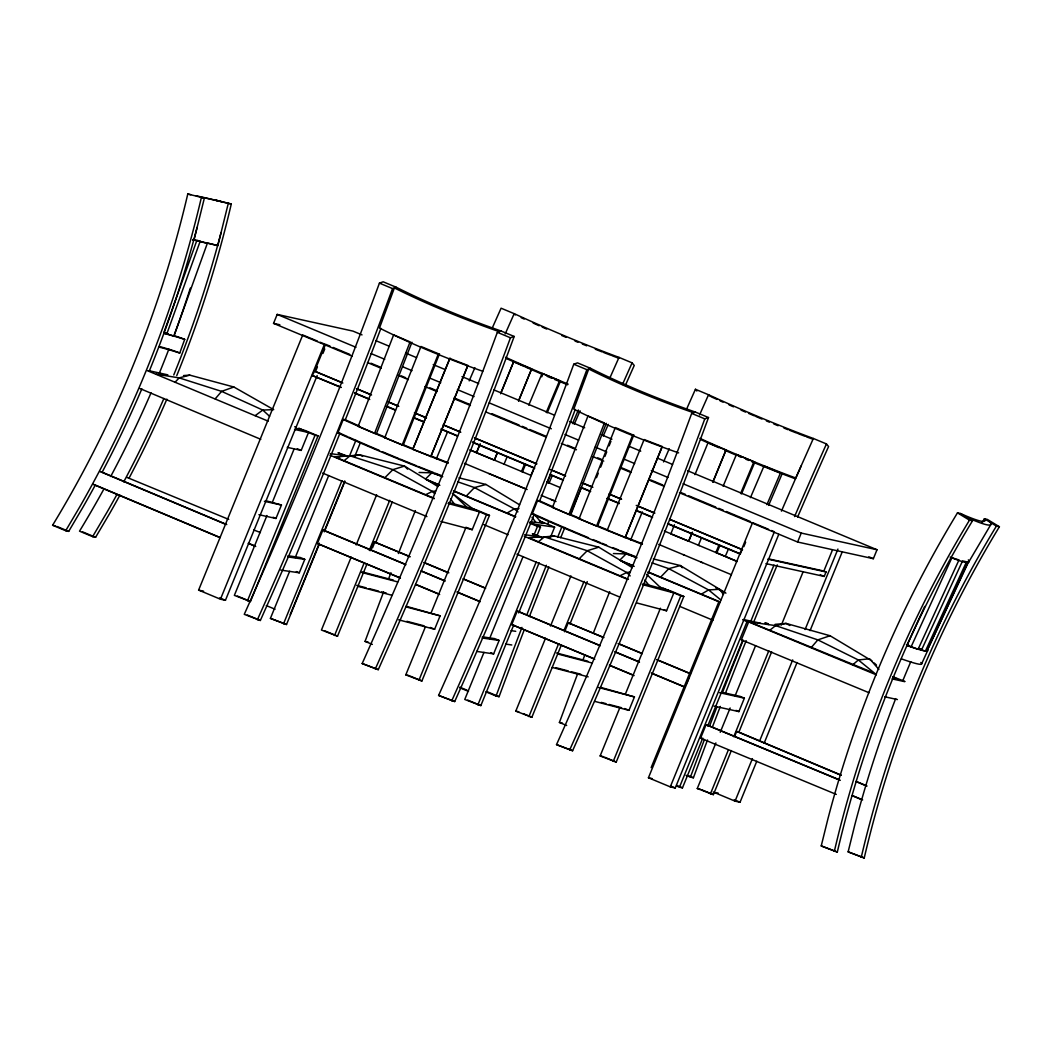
<?xml version="1.0" encoding="UTF-8"?>
<svg xmlns="http://www.w3.org/2000/svg" width="1052" height="1052" viewBox="0 0 1052 1052"><rect width="100%" height="100%" fill="white"/><g stroke="black" fill="none" stroke-linecap="round" stroke-linejoin="round"><path stroke-width="1.5" d="M192.95 239.922A178.998 0.986 13.9 0 1 217.843 245.603L228.297 203.338L231.282 203.996A1125.035 1099.708 -77.6 0 1 176.749 375.617M960.476 513.521L972.482 520.832A1111.03 1086.032 -77.6 0 0 837.313 852.054L821.231 845.926L827.95 818.732A1125.035 1099.708 -77.6 0 1 957.478 512.863L960.476 513.521A178.998 11.98 30.5 0 0 984.396 518.781L987.381 519.438L999.4 526.75A1111.03 1086.032 -77.6 0 0 864.231 857.972L848.136 851.857L854.868 824.663A1125.39 1100.063 -77.6 0 1 895.673 698.633M163.718 333.076L196.842 240.435L192.845 239.567M166.795 333.931L200.143 241.355L207.257 243.551L173.909 336.127L163.994 332.892M158.918 347.094A178.998 5.05 19.9 0 1 179.76 352.999L184.705 339.362L178.117 336.929A178.998 5.05 19.9 0 0 173.488 335.509M372.342 644.403L365.057 641.378L374.67 615.552A1125.035 233.754 -67.4 0 1 383.599 591.947M485.879 691.782L496.071 696.029L505.683 670.216A1125.035 233.754 -67.4 0 1 521.976 627.4M566.673 725.486L559.401 722.448L569.014 696.634A1125.035 233.754 -67.4 0 1 577.377 674.503M686.049 775.298L690.414 777.112L700.027 751.299A1125.035 233.754 -67.4 0 1 704.472 739.49M374.591 433.371L410.083 341.9L393.632 334.891L358.14 426.362L374.591 433.371L376.445 433.713L411.937 342.242M568.935 514.441L604.427 422.97L587.976 415.974L552.484 507.445L568.935 514.441L570.789 514.796L606.281 423.325M384.756 437.645L420.958 346.476L438.434 353.761L402.219 444.93L384.756 437.645L385.834 437.671M439.512 353.788L403.297 444.957L402.219 444.93M579.087 518.728L615.302 427.559L632.765 434.844L596.563 526.013L579.087 518.728L580.165 518.741M596.458 477.713L598.272 473.163M600.692 467.088L602.494 462.525M604.913 456.45L606.728 451.887M609.134 445.811L610.949 441.248M633.843 434.857L597.641 526.039L596.563 526.013M442.682 476.674A178.998 13.623 21.7 0 1 337.863 432.951L343.215 419.498L344.806 419.564A178.998 13.623 21.7 0 0 359.363 426.06M637.012 557.757A178.998 13.623 21.7 0 1 532.207 514.034L537.559 500.581L539.15 500.647A178.998 13.623 21.7 0 0 553.707 507.143M412.818 449.309L449.769 358.456L467.943 365.465L430.978 456.318L412.818 449.309L450.032 358.14M430.715 456.647L467.68 365.78M607.162 530.392L644.113 439.539L662.287 446.535L625.322 537.401L607.425 530.077M625.059 537.717L662.024 446.863M352.302 356.233L273.546 323.372L277.189 314.416L352.946 331.104L362.033 334.891M317.165 375.538L225.444 600.298L220.46 599.206L198.618 590.093L302.739 334.97L317.296 341.032M220.46 599.206L324.568 344.07L320.202 342.255M341.019 387.504L312.286 375.511L314.614 371.146L341.834 382.507M314.614 371.146L325.568 344.293L330.104 346.187M315.6 371.369L317.428 366.898M322.911 353.459L324.739 348.988M266.958 515.506L234.359 595.379L250.455 601.507L318.033 435.896L304.935 430.426L297.295 428.743L294.757 426.704M272.494 501.935L294.021 449.178M287.235 447.337L301.188 450.414L308.499 432.503L294.534 429.426M258.91 514.704L275.966 518.465L281.449 505.026L266.235 500.818M247.457 600.85L315.048 435.239L318.033 435.896M319.374 543.976L286.512 624.507L270.417 618.379L289.642 571.275M295.217 557.599L328.697 475.557M280.766 570.092L299.294 572.801L304.778 559.375L300.359 557.534L287.998 555.732M349.698 455.529L355.892 440.341M283.514 623.849L341.953 480.659M400.417 578.14L317.388 543.503L322.872 530.077L323.871 530.287L405.388 564.306M290.22 614.565L319.361 543.187M324.318 531.05L344.767 480.935M354.682 456.634L360.257 442.958M324.332 531.825L344.793 481.685M351.197 557.113L321.439 630.043L337.534 636.171L367.056 563.819M356.168 544.962L376.629 494.821M334.536 635.513L364.308 562.583M369.265 550.433L389.727 500.292M370.238 550.683L373.894 541.741L409.609 556.442M372.461 547.921L374.288 543.45M375.669 542.727L392.278 502.028M448.77 502.488L476.372 509.904L489.469 515.375L421.891 680.986L405.796 674.858L425.481 626.637M431.018 613.066L466.075 527.157M440.775 521.424L472.203 529.708L479.515 511.811L448.086 503.527M398.682 619.838L434.621 629.267L440.104 615.841L406.111 606.241M418.893 680.328L486.484 514.717L489.469 515.375M483.973 652.358L464.76 699.462L480.843 705.59L513.705 625.059M489.561 638.682L523.041 556.639M533.785 535.494L537.506 526.381L540.504 527.039L536.783 536.152M476.648 651.398L493.638 653.884L499.121 640.444L494.69 638.617L482.342 636.815M477.858 704.932L536.296 561.742M594.761 659.223L511.732 624.572L517.216 611.146L518.215 611.37L599.732 645.376M518.675 612.908L539.137 562.767M550.354 537.585L554.614 527.144L539.505 520.832M561.4 644.902L531.865 717.254L515.782 711.126L545.541 638.196M550.498 626.045L570.96 575.904M528.88 716.596L558.638 643.666M564.227 629.99L584.07 581.375M564.582 631.765L568.238 622.81L603.953 637.525M570.013 623.81L587.226 581.598M643.101 583.571L670.716 590.987L683.813 596.458L616.235 762.069L600.14 755.941L619.825 707.707M625.361 694.149L660.419 608.24M636.684 602.914L666.547 610.791L673.845 592.894L642.417 584.596M594.59 701.329L628.965 710.35L634.448 696.924L600.455 687.324M613.237 761.411L680.828 595.8L683.813 596.458M651.162 767.605L718.753 601.994L720.239 602.323L647.782 572.091M686.864 682.787L688.692 678.303M778.756 534.363L675.266 787.974L670.282 786.87L648.44 777.77L752.561 522.634L768.565 529.314M743.817 546.724L745.644 542.253M670.282 786.87L774.39 531.747L771.484 530.524M676.567 785.962L679.487 787.185L747.065 621.574L775.6 625.611L817.838 639.879L858.353 659.972L874.751 673.333L743.501 619.496L760.557 623.244M836.287 794.405L700.566 738.162L706.05 724.736L706.773 724.841L839.47 779.834M869.07 692.742L741.358 639.826L748.656 621.916L876.382 674.845M679.487 787.185L682.472 787.843L702.775 738.096M707.694 726.038L742.751 640.129L741.358 639.826M797.6 542.017L801.256 533.062L877.013 549.749L873.357 558.691L797.6 542.017L679.461 492.73M731.35 750.576L713.374 794.641L697.279 788.513L715.886 742.936M720.226 732.297L730.141 707.996M735.098 695.832L755.56 645.691M714.084 706.129L738.898 711.599L744.369 698.173L740.003 696.345L721.396 692.242M710.376 793.984L728.221 750.273M733.757 736.716L768.815 650.793M734.848 735.9L736.676 731.429L737.952 731.758L840.89 774.995M781.399 624.98L803.097 571.828M738.793 732.35L771.655 651.819M768.775 558.914L823.861 571.039L832.382 550.157M765.974 563.609L824.216 576.43L826.044 571.959L823.861 571.039M713.23 792.024L735.059 801.137L752.417 758.623M759.86 740.398L792.695 659.906M805.096 629.53L837.944 549.052M735.059 801.137L740.043 802.242L756.782 761.24M764.212 743.014L797.061 662.523M810.079 630.635L842.31 551.669M480.212 443.747L476.477 452.847L479.488 445.18M500.62 393.566L513.665 361.691L531.576 369.015L518.623 400.97M500.713 393.645L513.665 361.691M497.491 452.584L494.374 460.171L497.386 452.505M518.518 400.891L531.576 369.015M674.45 524.738L670.821 533.929L688.718 541.254L692.453 532.141M694.951 474.649L708.009 442.774L725.906 450.098L712.861 481.974M688.626 541.175L691.729 533.574M712.954 482.053L726.011 450.177M504.066 464.129L507.235 456.568M528.788 405.138L542.109 373.368L559.572 380.653L546.264 412.423M541.754 376.813L543.016 373.789M524.698 463.853L521.529 471.414L522.449 471.835L525.619 464.274M547.172 412.844L560.479 381.074M701.579 537.651L698.41 545.212L699.317 545.633M723.132 486.208L736.439 454.451L753.916 461.736L754.823 462.157L741.515 493.927M719.042 544.936L715.873 552.497L736.965 561.308M740.595 493.506L753.916 461.736M716.78 552.918L719.962 545.357M530.918 475.373L534.14 467.838M550.59 474.833L547.356 482.381L549.052 483.131L552.287 475.596M572.551 423.575L578.363 410.004M574.247 424.324L580.06 410.753M728.484 548.92L725.249 556.455L737.215 561.544M750.444 497.649L764.015 465.983L782.149 473.742L768.591 505.407M766.895 504.658L780.452 472.992L782.149 473.742M501.068 330.999L497.346 332.314A1111.03 230.848 -67.4 0 1 362.177 663.536L378.273 669.664L389.582 644.218A1125.035 233.754 -67.4 0 0 514.178 336.456L501.068 330.999A178.998 32.349 20.4 0 1 396.262 287.262L383.165 281.805L379.43 283.12A1111.03 230.848 -67.4 0 1 244.261 614.342L260.357 620.47L271.666 595.024A1125.39 233.82 -67.4 0 0 339.888 433.332M505.223 333.852L514.191 313.667A178.998 19.37 24 0 0 619.01 357.391L632.107 362.861L634.238 365.465A1111.03 230.848 -67.4 0 0 625.309 385.505M695.411 412.082L691.69 413.397A1111.03 230.848 -67.4 0 1 556.521 744.619L572.604 750.747L583.926 725.301A1125.035 233.754 -67.4 0 0 708.509 417.539L695.411 412.082A178.998 32.349 20.4 0 1 590.606 368.345L577.495 362.874L573.774 364.202A1111.03 230.848 -67.4 0 1 438.605 695.425L454.701 701.553L466.01 676.107A1125.39 233.82 -67.4 0 0 534.232 514.402M610.042 377.576L619.01 357.391M699.567 414.935L708.535 394.75A178.998 19.37 24 0 0 813.354 438.474L826.451 443.944L828.582 446.548A1111.03 230.848 -67.4 0 0 797.626 517.005M813.354 438.474L795.772 478.029A178.998 19.37 24 0 1 699.882 438.368M921.631 663.838L927.64 650.649M924.682 606.425L906.956 645.152L918.094 649.294L958.99 559.94L951.876 557.744L910.979 647.098M921.421 650.215L962.554 560.926L966.538 561.794L925.405 651.096L918.567 648.874M190.754 194.686L187.769 194.028A1111.03 1086.032 -77.6 0 1 52.6 525.25L65.697 530.708L79.899 506.643A1125.035 1099.708 -77.6 0 0 201.392 197.408L204.377 198.065A178.998 0.986 13.9 0 1 228.297 203.338M65.697 530.708L68.696 531.378L82.884 507.301A1125.39 1100.063 -77.6 0 0 95.311 485.025M103.938 488.956A1111.03 1086.032 -77.6 0 1 79.518 531.168L92.615 536.638L106.817 512.561A1125.39 1100.063 -77.6 0 0 116.943 494.479M92.615 536.638L95.6 537.296L109.802 513.231A1125.035 1099.708 -77.6 0 0 119.915 495.137M981.976 522.87L984.396 518.781L996.415 526.092L999.4 526.75M968.905 561.729L990.984 524.304M215.2 398.853L221.604 391.37L233.86 387.005L273.691 409.636L262.763 410.056L221.604 391.37L179.182 377.892L158.642 374.565M811.263 647.532L817.838 639.879L830.081 635.75L871.898 660.866M175.25 382.021L179.182 377.892L189.781 375.143L233.86 387.005M466.26 496.071L474.465 487.576L485.971 484.472L519.596 504.815M660.603 577.153L668.796 568.659L680.315 565.555L724.762 592.355M384.848 477.713L392.883 469.652L404.468 466.089L437.987 486.589M579.179 558.796L587.226 550.735L598.798 547.172L632.331 567.672M425.495 479.068L431.741 472.848L442.419 476.53M619.838 560.137L626.085 553.931L635.237 557.087M852.843 664.719L858.353 659.972L869.609 658.749L878.893 669.44M344.083 460.71L350.04 455.805L360.113 454.924L404.468 466.089L407.597 469.166M538.427 541.78L544.384 536.888L554.443 536.007L598.798 547.172M769.696 630.345L775.6 625.611L786.054 623.415L830.081 635.75M255.149 415.672L262.763 410.056L269.588 416.303M507.011 513.074L514.244 508.852L518.938 508.576M701.355 594.156L708.588 589.935L719.542 589.278L723.434 594.446M425.6 494.716L432.385 491.415L435.581 491.021M619.944 575.799L626.729 572.498L629.924 572.104M379.43 283.12L392.541 288.59L396.262 287.262M497.346 332.314L510.444 337.784L514.178 336.456M573.774 364.202L586.871 369.66L590.606 368.345M691.69 413.397L704.787 418.854L708.509 417.539M352.157 456.042L360.113 454.924L362.559 456.384M546.501 537.125L554.443 536.007M775.035 624.362L786.054 623.415L789.802 625.506M336.85 456.818L350.04 455.805L392.883 469.652L432.385 491.415L434.7 493.704M183.548 375.564L189.781 375.143M419.09 472.466L430.163 472.795M613.434 553.549L624.493 553.878M337.863 432.951L339.454 433.003A178.998 13.623 21.7 0 0 347.292 436.527M532.207 514.034L533.785 514.086A178.998 13.623 21.7 0 0 548.355 520.582M339.73 457.107L334.128 456.555L434.134 498.28M530.116 521.845L544.371 523.265L541.53 522.068M330.367 453.596L344.977 455.674L337.994 452.768L346.818 455.858M533.522 524.133L554.614 527.144M524.711 534.679L539.308 536.757M287.788 556.889L304.778 559.375M511.101 630.648L515.743 631.318M482.132 637.972L499.121 640.444M505.631 644.074L511.798 644.981M700.566 738.162L701.289 738.267M217.672 200.603L214.687 199.946L231.282 203.996M273.546 323.372L279.858 324.766M312.286 375.511L341.006 387.202M957.478 512.863L969.497 520.161L972.482 520.832M148.871 370.685L167.86 374.867M156.367 374.065L161.745 375.248M767.802 559.138L826.044 571.959M264.394 501.278L281.449 505.026M918.475 648.492L921.131 649.071M767.855 623.56L764.87 622.902L768.802 624.546M317.388 543.503L399.905 577.732M893.358 677.435L895.633 677.935M892.057 678.882L904.72 681.67M884.745 696.779L897.409 699.567M511.732 624.572L594.248 658.815M52.6 525.25L55.585 525.908M719.568 692.703L744.369 698.173M198.618 590.093L203.601 591.198M270.417 618.379L286.512 624.507M365.057 641.378L368.055 642.036M362.177 663.536L378.273 669.664M405.796 674.858L408.794 675.516M496.071 696.029L499.069 696.687A1111.03 230.848 -67.4 0 1 524.304 629.714M515.782 711.126L518.767 711.783M438.605 695.425L454.701 701.553M559.401 722.448L562.386 723.105M556.521 744.619L572.604 750.747M600.14 755.941L603.125 756.598M690.414 777.112L693.413 777.77A1111.03 230.848 -67.4 0 1 707.523 739.964M648.44 777.77L652.174 778.585M697.279 788.513L700.277 789.171M715.715 792.577L718.214 793.129M821.231 845.926L837.313 852.054M848.136 851.857L864.231 857.972M459.001 477.832L485.971 484.472M653.345 558.914L680.315 565.555L682.327 567.725M187.769 194.028L204.377 198.065L193.923 240.329A178.998 0.986 13.9 0 1 193.081 240.066M217.843 245.603L211.044 243.906A178.998 0.986 13.9 0 0 206.31 242.788M362.177 571.92L393.435 580.125M361.796 572.485L397.735 581.927M356.707 585.346L366.083 587.805M369.199 588.62L378.575 591.092M381.705 591.908L386.4 593.144M357.877 586.332L392.251 595.353M405.73 606.82L440.104 615.841M556.521 652.99L587.779 661.195M557.692 653.976L592.079 663.01M406.887 621.311L424.074 625.822M555.732 667.652L568.238 670.939M571.354 671.755L580.73 674.214M552.208 667.402L588.16 676.844M598.509 687.482L634.448 696.924M601.231 702.394L605.913 703.617M609.042 704.446L621.548 707.72M168.294 334.141L165.44 333.26A178.998 5.05 19.9 0 1 168.004 333.878M457.673 481.79L474.465 487.576L514.244 508.852L517.913 511.851M652.016 562.873L668.796 568.659L708.588 589.935L720.804 599.929M197.355 240.316L200.143 241.355M174.487 351.052L179.76 352.999M476.372 452.768L494.282 460.092M298.926 428.519L315.048 435.239M298.834 428.217L303.344 430.084M127.003 477.437L228.744 519.412M253.663 529.932L260.409 532.536M706.05 724.736L840.259 780.36M248.903 543.463L254.939 545.962M248.18 543.358L255.728 546.488M296.348 571.578L299.294 572.801M490.692 652.661L493.638 653.884M686.456 409.452A1125.035 233.754 -67.4 0 1 695.438 389.279L708.535 394.75L709.6 396.052M375.669 340.585L389.306 346.266M405.967 353.222L416.566 357.641M433.227 364.597L445.338 369.647M461.999 376.603L478.66 383.546M493.809 389.871L554.391 415.145M569.54 421.471L584.688 427.783M601.35 434.739L611.948 439.157M628.609 446.114L640.734 451.163M657.395 458.12L672.53 464.432M687.679 470.757L877.013 549.749M868.821 556.797L873.357 558.691M277.189 314.416L355.957 347.278M371.106 353.603L384.73 359.284M402.916 366.872L412.003 370.659M430.176 378.247L440.775 382.665M457.436 389.621L474.097 396.565M489.246 402.89L551.34 428.795M564.977 434.489L578.613 440.17M595.274 447.126L605.873 451.545M624.046 459.132L634.645 463.551M651.306 470.507L667.967 477.45M683.116 483.775L801.256 533.062M333.129 347.449L349.764 354.392M370.935 363.216L380.009 367.003M401.18 375.84L405.717 377.734M429.913 387.833L435.962 390.358M454.109 397.919L469.245 404.231M491.928 413.699L519.149 425.061M522.173 426.323L526.71 428.203M529.735 429.466L546.369 436.409M567.541 445.246L575.102 448.402M597.786 457.87L602.323 459.763M620.47 467.325L629.543 471.112M650.715 479.949L662.813 484.998M680.96 492.573L685.496 494.453M688.521 495.716L715.741 507.077M718.766 508.34L723.303 510.233M726.327 511.496L750.523 521.595M367.45 362.545L381.087 368.239M397.748 375.196L408.347 379.614M425.008 386.571L437.119 391.62M453.78 398.577L470.441 405.52M485.59 411.845L546.172 437.119M561.321 443.431L576.47 449.756M593.131 456.713L603.73 461.131M620.391 468.087L630.99 472.506M649.176 480.093L664.312 486.405M820.284 574.787L824.216 576.43M356.957 388.819L370.567 394.5M388.714 402.061L397.787 405.848M414.422 412.792L426.52 417.841M443.155 424.784L459.79 431.714M474.912 438.026L536.914 463.893M552.037 470.205L565.647 475.885M583.794 483.46L592.881 487.247M609.516 494.19L621.614 499.227M638.248 506.17L654.883 513.113M670.006 519.425L742.594 549.709M314.114 371.04L342.847 383.033M356.457 388.701L371.58 395.013M388.214 401.956L398.8 406.374M415.435 413.318L426.021 417.736M444.168 425.297L460.802 432.24M474.413 437.921L536.415 463.787M550.025 469.468L565.161 475.78M581.795 482.723L592.381 487.129M609.016 494.072L621.114 499.121M636.236 505.433L654.383 513.008M669.506 519.307L742.094 549.604L740.266 554.075L667.678 523.791M354.616 392.883L368.226 398.563M387.886 406.756L395.447 409.912M413.594 417.486L424.18 421.905M442.327 429.479L457.449 435.791M472.572 442.09L534.574 467.969M551.209 474.899L563.307 479.949M581.454 487.523L590.527 491.31M607.162 498.253L619.26 503.29M637.42 510.864L651.03 516.545M667.665 523.488L740.253 553.773M354.629 393.185L369.752 399.497M386.386 406.427L395.46 410.214M413.607 417.789L424.193 422.207M440.827 429.15L457.462 436.08M472.585 442.392L534.6 468.272M549.723 474.57L563.333 480.251M581.48 487.826L590.553 491.613M607.188 498.556L619.286 503.592M635.921 510.536L652.556 517.479M531.26 475.517L470.165 449.993M546.816 481.974L560.308 487.615M724.236 555.995L664.364 531.036M488.785 473.492L527.144 489.496M541.215 495.36L555.982 501.502M683.129 554.575L702.46 562.662M525.658 488.904L464.432 463.34M550.748 499.358L554.72 501.002M701.092 562.07L731.377 574.694M427.007 479.686L439.078 484.735M454.175 491.034L515.756 516.716M529.853 522.594L540.504 527.039M621.351 560.769L633.422 565.805M648.519 572.104L720.278 602.046M426.27 479.673L439.854 485.34M453.438 491.021L515.335 516.834M620.601 560.755L634.198 566.423M530.234 523.344L537.506 526.381M742.699 619.746L747.065 621.574M541.149 536.941L532.338 533.851L541.767 537.782M470.349 507.695L474.873 509.576M663.181 588.147L669.217 590.659M469.021 507.432L486.484 514.717M660.446 587.292L680.828 595.8M628.478 579.363L528.472 537.625L544.384 536.888L587.226 550.735L626.729 572.498L630.187 575.917M329.933 455.187L434.239 498.714M524.264 536.27L627.071 579.165M483.881 524.659L508.024 534.745M679.723 606.373L712.94 620.233M297.256 448.77L301.188 450.414M467.298 527.67L472.203 529.708M664.088 609.765L666.547 610.791M322.622 473.098L426.928 516.611M516.966 554.18L619.76 597.063M424.706 562.741L448.862 572.814M463.958 579.113L485.103 587.937M619.049 643.824L641.694 653.266M656.79 659.565L690.007 673.425M373.894 541.741L410.122 556.85M423.719 562.518L447.876 572.604M462.972 578.902L485.616 588.344M568.238 622.81L602.954 637.302M618.05 643.6L642.207 653.673M657.303 659.972L690.52 673.832M421.997 571.223L444.641 580.678M614.828 651.675L638.985 661.761M322.872 530.077L405.901 564.714M420.997 571.012L445.154 581.085M517.216 611.146L600.245 645.797M615.341 652.095L639.498 662.168M456.976 591.908L479.62 601.363M651.319 672.991L684.523 686.851M457.488 592.329L480.133 601.77M651.832 673.398L685.036 687.258M273.06 517.242L275.966 518.465M735.979 710.376L738.898 711.599M416.513 584.662L437.645 593.473M609.345 665.101L633.501 675.187M415.514 584.439L439.67 594.511M609.858 665.521L634.014 675.594M487.418 691.835L499.069 696.687M689.034 775.955L693.413 777.77M734.23 799.809L740.043 802.242M266.314 605.571L275.059 609.226M324.424 630.7L337.534 636.171M459.816 687.193L467.088 690.23M523.133 713.611L531.865 717.254M459.737 687.745L468.469 691.388M237.344 596.037L250.455 601.507M701.723 789.789L713.374 794.641M82.503 531.839L95.6 537.296M57.045 526.513L68.696 531.378M676.646 785.41L682.472 787.843M410.241 676.134L421.891 680.986M467.745 700.119L480.843 705.59M604.584 757.203L616.235 762.069M219.618 597.878L225.444 600.298M670.887 786.146L675.266 787.974M247.259 614.999L260.357 620.47M470.02 449.954L477.595 453.11M658.762 544.423L684.497 555.167M892.727 676.712L904.786 681.38M147.214 370.62L268.221 421.181M139.903 388.53L260.791 439.315M856.026 781.36L866.624 785.805M736.676 731.429L841.14 775.298M856.275 781.662L866.874 786.12M101.11 471.783L226.759 524.567M99.835 471.454L225.483 524.225M853.567 796.062L862.653 799.875M852.304 795.733L861.391 799.546M94.115 484.577L219.763 537.348M92.852 484.236L220.013 537.651M624.664 708.548L628.965 710.35M430.334 627.465L434.621 629.267M715.925 587.963L725.933 593.144M473.387 509.247L452.334 493.309L467.312 507.59M874.199 662.984L876.5 665.088M646.664 574.392L661.655 588.66M534.942 515.072L541.648 522.989M695.438 389.279L696.858 391.015M515.256 314.969L514.191 313.667L501.094 308.197A1125.035 233.754 -67.4 0 0 492.112 328.369M644.85 580.033L648.808 585.136M450.506 498.95L454.477 504.066M531.996 517.242L535.889 522.423M813.091 439.289A178.998 19.37 24 0 1 806.358 436.777M804.99 436.251A178.998 19.37 24 0 1 798.087 433.608M796.693 433.069A178.998 19.37 24 0 1 789.644 430.307M788.224 429.755A178.998 19.37 24 0 1 783.924 428.046M778.125 425.718A178.998 19.37 24 0 1 773.759 423.93M769.354 422.128A178.998 19.37 24 0 1 766.395 420.905M761.95 419.051A178.998 19.37 24 0 1 755.993 416.553M754.508 415.908A178.998 19.37 24 0 1 748.524 413.357M745.526 412.068A178.998 19.37 24 0 1 741.016 410.122M733.507 406.822A178.998 19.37 24 0 1 729.01 404.836M723.013 402.153A178.998 19.37 24 0 1 720.015 400.799M717.03 399.444A178.998 19.37 24 0 1 711.086 396.735M795.496 478.844A178.998 19.37 24 0 1 780.505 473.163M779.111 472.624A178.998 19.37 24 0 1 751.759 461.67M748.814 460.447A178.998 19.37 24 0 1 745.855 459.224M741.397 457.357A178.998 19.37 24 0 1 738.412 456.095M736.926 455.463A178.998 19.37 24 0 1 724.933 450.322M718.924 447.692A178.998 19.37 24 0 1 700.934 439.67M583.018 659.722A1125.035 233.754 -67.4 0 1 584.728 655.291M593.328 633.107A1125.035 233.754 -67.4 0 1 609.687 591.684M630.687 539.939A1125.035 233.754 -67.4 0 1 642.325 511.916M663.536 461.946A1125.035 233.754 -67.4 0 1 669.217 448.77M781.452 511.14A1125.39 233.82 -67.4 0 1 801.177 465.865M712.493 726.84A1111.03 230.848 -67.4 0 1 720.331 706.418M725.42 693.281A1111.03 230.848 -67.4 0 1 746.184 640.694M753.85 621.719A1111.03 230.848 -67.4 0 1 777.283 564.885M709.521 726.209A1125.035 233.754 -67.4 0 1 716.885 706.997M722.606 692.216A1125.035 233.754 -67.4 0 1 743.08 640.431M750.839 621.193A1125.035 233.754 -67.4 0 1 773.956 565.095M794.549 516.598A1125.035 233.754 -67.4 0 1 826.451 443.944M197.566 196.369A178.998 0.986 13.9 0 1 221.485 201.642M197.132 227.337A1125.39 1100.063 -77.6 0 1 149.239 371.172M141.849 388.845A1125.39 1100.063 -77.6 0 1 102.07 472.361M163.862 333.458A178.998 5.05 19.9 0 1 184.705 339.362M221.065 232.61A1125.39 1100.063 -77.6 0 1 173.764 374.959M163.875 398.511A1125.39 1100.063 -77.6 0 1 123.755 481.855M160.64 346.818A178.998 5.05 19.9 0 1 173.172 350.566M190.346 288.09A1111.03 1086.032 -77.6 0 1 174.448 334.299M168.899 349.054A1111.03 1086.032 -77.6 0 1 159.01 373.947M151.041 392.817A1111.03 1086.032 -77.6 0 1 110.684 476.503M166.874 399.168A1125.035 1099.708 -77.6 0 1 128.975 478.292M618.747 358.206A178.998 19.37 24 0 1 612.014 355.694M610.66 355.168A178.998 19.37 24 0 1 603.756 352.538M602.362 351.986A178.998 19.37 24 0 1 595.3 349.238M586.687 345.806A178.998 19.37 24 0 1 582.335 344.043M577.942 342.255A178.998 19.37 24 0 1 575.01 341.045M566.134 337.35A178.998 19.37 24 0 1 561.663 335.47M546.685 329.039A178.998 19.37 24 0 1 542.174 327.067M539.163 325.739A178.998 19.37 24 0 1 533.167 323.082M524.185 319.045A178.998 19.37 24 0 1 521.2 317.691M567.659 384.769A178.998 19.37 24 0 1 554.47 379.377M551.511 378.141A178.998 19.37 24 0 1 547.053 376.274M542.582 374.38A178.998 19.37 24 0 1 526.092 367.279M524.593 366.622A178.998 19.37 24 0 1 506.604 358.6M568.041 384.046A178.998 19.37 24 0 1 505.539 357.299M388.688 578.653A1125.035 233.754 -67.4 0 1 390.963 572.735M398.406 553.51A1125.035 233.754 -67.4 0 1 415.356 510.601M436.356 458.856A1125.035 233.754 -67.4 0 1 447.376 432.306M469.192 380.863A1125.035 233.754 -67.4 0 1 474.886 367.687M529.366 616.59A1111.03 230.848 -67.4 0 1 548.92 566.923M560.69 537.717A1111.03 230.848 -67.4 0 1 564.858 527.499M570.841 512.916A1111.03 230.848 -67.4 0 1 581.112 488.167M603.283 435.936A1111.03 230.848 -67.4 0 1 608.28 424.364M527.118 614.092A1125.035 233.754 -67.4 0 1 546.369 565.266M557.692 537.164A1125.035 233.754 -67.4 0 1 561.913 526.815M622.482 384.48A1125.035 233.754 -67.4 0 1 632.107 362.861M547.605 524.304A1125.39 233.82 -67.4 0 1 548.802 521.345M704.787 418.854A1111.03 230.848 -67.4 0 1 569.619 750.089M693.544 412.739A178.998 32.349 20.4 0 1 588.739 369.002L573.8 409.136A178.998 32.349 20.4 0 0 678.619 452.873M642.364 544.318A178.998 13.623 21.7 0 1 537.559 500.581M642.443 543.779A178.998 13.623 21.7 0 1 625.664 537.191M607.412 529.84A178.998 13.623 21.7 0 1 598.364 526.145M580.586 518.728A178.998 13.623 21.7 0 1 569.04 513.81M575.26 409.425A1125.39 233.82 -67.4 0 1 539.571 501.094M635.566 556.626A178.998 13.623 21.7 0 1 620.312 550.63M618.786 550.025A178.998 13.623 21.7 0 1 612.685 547.592M606.596 545.133A178.998 13.623 21.7 0 1 602.046 543.292M600.534 542.674A178.998 13.623 21.7 0 1 593.012 539.584M588.515 537.73A178.998 13.623 21.7 0 1 549.723 521.187M586.871 369.66A1111.03 230.848 -67.4 0 1 451.702 700.882M510.444 337.784A1111.03 230.848 -67.4 0 1 375.275 669.006M499.213 331.656A178.998 32.349 20.4 0 1 394.395 287.919L379.47 328.053A178.998 32.349 20.4 0 0 482.737 371.251M448.034 463.235A178.998 13.623 21.7 0 1 343.215 419.498M448.099 462.696A178.998 13.623 21.7 0 1 431.32 456.108M413.068 448.77A178.998 13.623 21.7 0 1 404.021 445.062M386.242 437.645A178.998 13.623 21.7 0 1 377.563 433.95M380.916 328.342A1125.39 233.82 -67.4 0 1 345.24 420.011M441.222 475.557A178.998 13.623 21.7 0 1 435.12 473.163M433.595 472.572A178.998 13.623 21.7 0 1 418.341 466.509M416.816 465.891A178.998 13.623 21.7 0 1 400.168 459.119M398.669 458.501A178.998 13.623 21.7 0 1 382.349 451.702M379.43 450.466A178.998 13.623 21.7 0 1 348.62 437.119M392.541 288.59A1111.03 230.848 -67.4 0 1 257.359 619.812M990.405 522.436A178.998 11.98 30.5 0 1 966.486 517.176M968.34 559.861A178.998 11.98 30.5 0 1 950.18 557.1M902.761 680.828A1125.39 1100.063 -77.6 0 1 910.782 661.695M861.246 857.314A1111.03 1086.032 -77.6 0 1 996.415 526.092M927.469 650.07A178.998 8.061 24.5 0 1 907.416 645.665M920.789 662.484A178.998 8.061 24.5 0 1 901.406 658.854M908.823 645.349A178.998 8.061 24.5 0 1 906.429 644.56M834.328 851.397A1111.03 1086.032 -77.6 0 1 969.497 520.161M968.05 561.926L926.825 651.214L968.774 561.466L968.05 561.926"/></g></svg>
